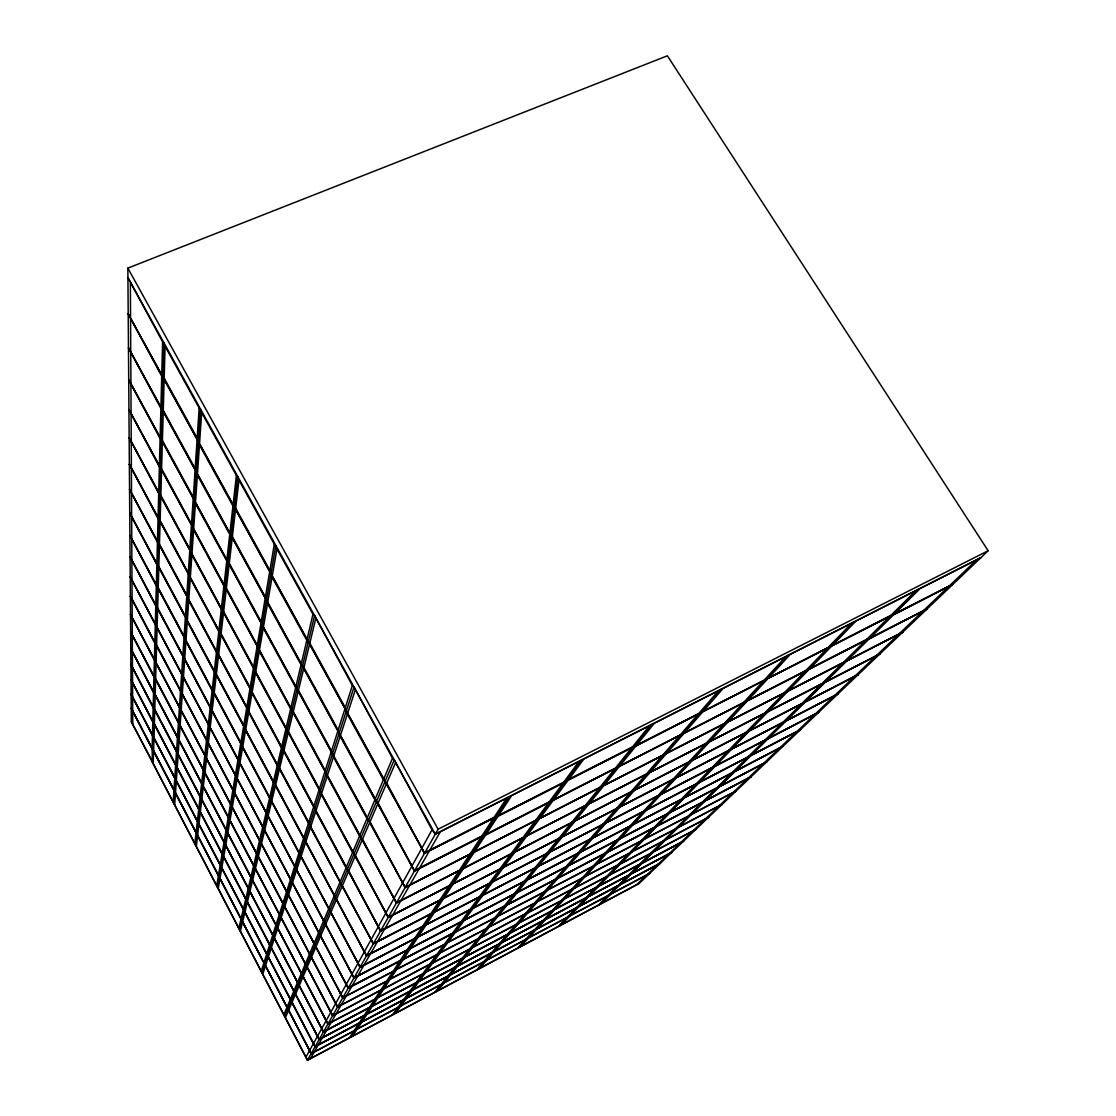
<?xml version="1.0" encoding="UTF-8"?>
<svg xmlns="http://www.w3.org/2000/svg" width="1116" height="1116" viewBox="0 0 1116 1116"><rect width="100%" height="100%" fill="white"/><g stroke="black" fill="none" stroke-linecap="round" stroke-linejoin="round"><path stroke-width="1.5" d="M639.217 883.398L307.458 1060.2L131.325 721.647L127.852 268.133L667.382 55.8L988.148 550.746L639.217 883.398L307.458 1060.2L152.515 762.381L152.097 748.822L131.228 708.255L311.197 1053.588L353.939 1031.017L357.315 1028.868L361.849 1022.033L660.421 863.184L315.103 1046.682L131.116 694.292L315.103 1046.682L660.421 863.184M152.125 747.846L152.446 735.667M152.46 734.649L152.794 721.926L131.004 679.728L319.19 1039.456L671.706 852.415L319.19 1039.456L131.004 679.728M152.822 720.866L153.157 707.572L130.893 664.508L323.473 1031.909L683.494 841.185L323.473 1031.909L130.893 664.508M153.199 706.47L153.548 692.562L130.767 648.591L327.951 1023.986L374.599 999.518L378.324 997.132L383.765 988.915L433.092 962.424L439.871 953.287L390.405 978.885L386.471 981.424L380.835 990.018L383.765 988.915M153.576 691.418L153.952 676.854L130.642 631.935L332.652 1015.672L384.211 988.232L389.93 979.597L337.576 1006.953L130.502 614.484L337.576 1006.953L340.91 1005.432L336.265 1013.537L332.652 1015.672L130.642 631.935M153.994 675.654L154.385 660.393M154.413 659.124L154.831 643.123L130.363 596.167L342.779 997.774L392.86 971.673L396.905 969.065L403.225 959.523L751.166 776.68L348.234 988.106L130.223 576.944L348.234 988.106L751.166 776.68M154.859 641.784L155.291 624.974M155.333 623.579L155.794 605.89L130.056 556.731L353.995 977.923L766.748 761.823L353.995 977.923L130.056 556.731M155.822 604.412L156.31 585.788L129.902 535.457L360.077 967.167L783.153 746.185L360.077 967.167L129.902 535.457M156.352 584.24L156.854 564.598L129.721 513.011L366.522 955.784L800.437 729.711L366.522 955.784L129.721 513.011M156.896 562.966L157.426 542.223L129.54 489.338L373.33 943.745L818.656 712.329L373.33 943.745L129.54 489.338M157.482 540.493L158.04 518.549L129.358 464.284L380.57 930.953L837.907 693.971L380.57 930.953L129.358 464.284M158.095 516.708L158.695 493.467L129.149 437.765L388.242 917.366L858.288 674.552L388.242 917.366L129.149 437.765M158.737 491.528L159.379 466.851L128.94 409.628L396.431 902.9L879.882 653.962L396.431 902.9L128.94 409.628M159.435 464.786L160.104 438.56L128.703 379.733L405.164 887.457L902.802 632.116L405.164 887.457L128.703 379.733M160.16 436.356L160.885 408.414L128.466 347.899L414.51 870.94L927.187 608.862L869.043 639.008L847.923 659.877M160.941 406.071L161.722 376.245L128.201 313.931L424.526 853.238L953.162 584.1L893.344 615L870.815 637.264M161.778 373.734L162.601 341.817L127.922 277.619L435.282 834.21L980.922 557.637L435.282 834.21L432.031 829.816L394.255 759.926L392.511 758.252L354.023 687.065L352.363 685.531L314.559 615.586L312.968 614.177L162.601 341.817M152.515 762.381L163.885 342.738M153.255 763.316L153.589 751.682M657.212 865.067L647.252 874.581L649.61 873.493L311.197 1053.588L153.617 750.719L153.966 738.583M153.994 737.564L154.343 724.898M671.706 852.415L319.19 1039.456L154.385 723.852L154.761 710.613M683.494 841.185L323.473 1031.909L154.789 709.511L155.18 695.673M705.173 819.228L663.141 841.004L674.706 829.551L678.807 826.942L722.178 804.301L718.578 806.422L706.163 818.293L708.688 817.163L705.173 819.228L693.315 830.569L695.812 829.453L327.951 1023.986L155.208 694.515L155.626 680.021M708.688 817.163L332.652 1015.672L155.654 678.821L156.087 663.629M156.128 662.36L156.575 646.429M747.357 778.912L733.7 791.969L736.323 790.826L342.779 997.774L156.617 645.104L157.091 628.35M157.133 626.955L157.621 609.35M766.748 761.823L353.995 977.923L157.663 607.885L158.193 589.332M783.153 746.185L360.077 967.167L242.604 747.65L240.847 742.698L214.23 692.785L212.124 690.497L185.94 641.365L184.112 636.315L158.235 587.783L158.793 568.225M800.437 729.711L366.522 955.784L275.638 784.967L273.281 782.33L245.562 730.492L243.762 725.372L216.392 674.19L214.23 671.888L187.307 621.542L185.437 616.325L158.835 566.593L159.421 545.933M818.656 712.329L373.33 943.745L310.485 827.528L308.714 822.352L279.67 768.227L277.242 765.562L248.701 712.357L246.859 707.056L218.68 654.548L216.448 652.232L188.744 600.589L186.832 595.191L159.476 544.217L160.09 522.358M837.907 693.971L380.57 930.953L348.792 870.926L346.058 867.857L315.716 811.472L313.889 806.101L283.952 750.482L281.441 747.804L252.021 693.148L250.124 687.665L221.094 633.749L218.792 631.419L190.278 578.423L188.297 572.829L160.146 520.53L160.802 497.373M858.288 674.552L388.242 917.366L355.432 855.553L352.6 852.443L321.255 794.425L319.399 788.859L288.486 731.664L285.891 728.943L255.55 672.767L253.597 667.075L223.66 611.68L221.289 609.35L191.896 554.931L189.859 549.128L160.857 495.448L161.555 470.868M879.882 653.962L396.431 902.9L362.505 839.19L359.547 836.023L327.155 776.29L325.244 770.514L293.313 711.631L290.62 708.897L259.289 651.116L257.28 645.201L226.395 588.244L223.925 585.9L193.612 529.974L191.52 523.948L161.611 468.818L162.35 442.689M902.802 632.116L405.164 887.457L370.038 821.739L366.969 818.516L333.461 756.955L331.494 750.956L298.46 690.302L295.656 687.54L263.278 628.043L261.214 621.905L229.296 563.301L226.743 560.957L195.439 503.442L193.291 497.178L162.42 440.499L163.215 412.655M927.187 608.862L414.51 870.94L378.101 803.088L374.906 799.809L340.171 736.309L338.162 730.059L303.957 667.521L301.041 664.731L267.533 603.449L265.413 597.046L232.393 536.684L229.743 534.355L197.379 475.165L195.161 468.636L163.271 410.325L164.122 380.612M953.162 584.1L424.526 853.238L386.736 783.097L383.388 779.763L347.369 714.198L345.29 707.683L309.829 643.151L306.802 640.347L272.081 577.139L269.891 570.457L235.699 508.254L232.951 505.925L199.457 444.949L197.169 438.142L164.192 378.115L165.084 346.323M173.217 801.693L173.943 790.742M173.998 789.835L174.752 778.41M174.821 777.461L175.603 765.534M175.672 764.544L176.495 752.086M176.565 751.054L177.416 738.011M177.486 736.923L178.393 723.28M178.462 722.136L179.411 707.823M179.481 706.637L180.471 691.613M180.555 690.372L181.601 674.58M181.685 673.269L182.773 656.654M182.871 655.273L184.028 637.78M184.112 636.315L185.34 617.859M185.437 616.325L186.721 596.809M186.832 595.191L188.186 574.545M188.297 572.829L189.748 550.955M189.859 549.128L191.394 525.901M191.52 523.948L193.152 499.243M193.291 497.178L195.021 470.84M195.161 468.636L197.016 440.499M197.169 438.142L199.164 408.038M173.929 803.548L200.503 409.07M174.696 804.524L175.449 793.629M175.519 792.723L176.3 781.353M176.356 780.419L177.179 768.547M177.249 767.557L178.1 755.155M178.169 754.123L179.062 741.15M179.146 740.075L180.081 726.474M180.15 725.344L181.141 711.101M181.21 709.915L182.243 694.961M182.326 693.72L183.415 678.012M183.498 676.701L184.642 660.17M184.74 658.789L185.94 641.365M186.037 639.914L187.307 621.542M187.404 620.008L188.744 600.589M188.855 598.971L190.278 578.423M190.39 576.707L191.896 554.931M192.022 553.104L193.612 529.974M193.738 528.049L195.439 503.442M195.579 501.377L197.379 475.165M197.532 472.961L199.457 444.949M199.624 442.606L201.689 412.613M194.881 843.319L196.025 833.122M196.123 832.271L197.323 821.641M197.42 820.762L198.676 809.644M198.787 808.723L200.099 797.117M200.21 796.154L201.578 784.004M201.689 783L203.126 770.263M203.238 769.217L204.744 755.867M204.87 754.751L206.46 740.745M206.586 739.573L208.246 724.842M208.385 723.628L210.143 708.116M210.282 706.833L212.124 690.497M212.277 689.13L214.23 671.888M214.384 670.451L216.448 652.232M216.616 650.712L218.792 631.419M218.973 629.801L221.289 609.35M221.484 607.634L223.925 585.9M224.135 584.087L226.743 560.957M226.966 559.018L229.743 534.355M229.98 532.276L232.951 505.925M233.202 503.707L236.397 475.472M195.579 845.161L237.82 476.63M196.374 846.193L197.56 836.051M197.658 835.2L198.885 824.626M198.983 823.748L200.266 812.699M200.378 811.778L201.717 800.228M201.829 799.265L203.238 787.185M203.363 786.18L204.828 773.514M204.953 772.467L206.502 759.187M206.627 758.071L208.246 744.135M208.385 742.977L210.087 728.316M210.226 727.102L212.026 711.673M212.179 710.39L214.063 694.138M214.23 692.785L216.225 675.626M216.392 674.19L218.499 656.055M218.68 654.548L220.912 635.339M221.094 633.749L223.465 613.381M223.66 611.68L226.185 590.057M226.395 588.244L229.073 565.226M229.296 563.301L232.156 538.749M232.393 536.684L235.448 510.444M235.699 508.254L238.977 480.145M216.783 885.393L218.359 875.976M218.499 875.195L220.159 865.36M220.298 864.551L222.028 854.284M222.168 853.433L223.981 842.692M224.135 841.799L226.032 830.555M226.185 829.62L228.166 817.847M228.334 816.87L230.412 804.51M230.594 803.492L232.784 790.519M232.965 789.43L235.267 775.801M235.448 774.657L237.875 760.303M238.071 759.103L240.638 743.953M240.847 742.698L243.539 726.711M243.762 725.372L246.622 708.465M246.859 707.056L249.872 689.158M250.124 687.665L253.332 668.665M253.597 667.075L257.001 646.889M257.28 645.201L260.907 623.705M261.214 621.905L265.078 598.971M265.413 597.046L269.542 572.522M269.891 570.457L274.327 544.176M217.467 887.22L275.819 545.459M218.29 888.308L219.908 878.934M220.047 878.153L221.735 868.388M221.875 867.578L223.632 857.353M223.786 856.516L225.627 845.83M225.781 844.952L227.72 833.778M227.873 832.843L229.896 821.139M230.063 820.162L232.184 807.872M232.365 806.854L234.597 793.95M234.779 792.876L237.122 779.317M237.317 778.187L239.787 763.902M239.996 762.716L242.604 747.65M242.814 746.395L245.562 730.492M245.799 729.167L248.701 712.357M248.938 710.962L252.021 693.148M252.286 691.669L255.55 672.767M255.815 671.19L259.289 651.116M259.582 649.428L263.278 628.043M263.585 626.257L267.533 603.449M267.854 601.538L272.081 577.139M272.43 575.089L276.949 548.933M238.908 927.94L240.944 919.319M241.126 918.607L243.246 909.596M243.428 908.842L245.646 899.44M245.827 898.659L248.157 888.81M248.338 887.987L250.779 877.678M250.974 876.827L253.527 866.03M253.737 865.123L256.415 853.796M256.638 852.847L259.456 840.948M259.679 839.957L262.637 827.43M262.888 826.384L265.999 813.201M266.264 812.099L269.542 798.191M269.821 797.033L273.281 782.33M273.573 781.102L277.242 765.562M277.549 764.265L281.441 747.804M281.762 746.423L285.891 728.943M286.226 727.479L290.62 708.897M290.983 707.335L295.656 687.54M296.047 685.88L301.041 664.731M301.459 662.96L306.802 640.347M307.249 638.436L312.968 614.177M239.591 929.754L314.559 615.586M240.442 930.883L242.507 922.304M242.674 921.593L244.836 912.637M245.018 911.898L247.278 902.551M247.459 901.77L249.817 891.991M250.012 891.182L252.481 880.942M252.69 880.092L255.285 869.35M255.494 868.457L258.214 857.2M258.438 856.265L261.297 844.421M261.535 843.445L264.534 831.002M264.785 829.955L267.938 816.856M268.203 815.754L271.537 801.93M271.816 800.786L275.345 786.18M275.638 784.967L279.363 769.51M279.67 768.227L283.617 751.849M283.952 750.482L288.137 733.114M288.486 731.664L292.95 713.18M293.313 711.631L298.07 691.948M298.46 690.302L303.524 669.293M303.957 667.521L309.383 645.034M309.829 643.151L315.647 619.031M261.297 970.962L263.794 963.136M264.004 962.494L266.598 954.333M266.822 953.65L269.542 945.113M269.765 944.415L272.611 935.487M272.848 934.748L275.833 925.387M276.084 924.62L279.209 914.813M279.474 914.004L282.753 903.709M283.032 902.858L286.477 892.047M286.756 891.14L290.397 879.771M290.69 878.822L294.512 866.839M294.833 865.835L298.865 853.196M299.2 852.136L303.468 838.786M303.817 837.67L308.337 823.524M308.714 822.352L313.498 807.356M313.889 806.101L318.967 790.184M319.399 788.859L324.798 771.923M325.244 770.514L331.006 752.463M331.494 750.956L337.646 731.664M338.162 730.059L344.746 709.413M345.29 707.683L352.363 685.531M261.967 972.761L354.023 687.065M262.846 973.933L265.371 966.163M265.58 965.521L268.217 957.416M268.426 956.747L271.188 948.265M271.425 947.568L274.299 938.709M274.55 937.97L277.563 928.679M277.814 927.912L280.981 918.189M281.246 917.38L284.566 907.155M284.845 906.304L288.346 895.576M288.625 894.683L292.308 883.384M292.615 882.449L296.493 870.55M296.814 869.559L300.901 856.99M301.236 855.944L305.561 842.678M305.91 841.576L310.485 827.528M310.862 826.356L315.716 811.472M316.121 810.23L321.255 794.425M321.687 793.099L327.155 776.29M327.616 774.881L333.461 756.955M333.949 755.448L340.171 736.309M340.701 734.691L347.369 714.198M347.927 712.468L355.097 690.469M283.924 1014.458L286.896 1007.469M287.133 1006.883L290.23 999.587M290.481 998.973L293.717 991.343M293.996 990.715L297.372 982.722M297.651 982.066L301.208 973.696M301.501 972.999L305.212 964.224M305.519 963.499L309.425 954.278M309.76 953.51L313.861 943.829M314.196 943.02L318.52 932.837M318.883 931.986L323.431 921.23M323.821 920.337L328.62 908.996M329.025 908.061L334.103 896.064M334.521 895.074L339.906 882.379M340.352 881.319L346.058 867.857M346.532 866.741L352.6 852.443M353.102 851.243L359.547 836.023M360.091 834.754L366.969 818.516M367.541 817.163L374.906 799.809M375.52 798.358L383.388 779.763M384.057 778.201L392.511 758.252M284.594 1016.23L394.255 759.926M285.487 1017.457L288.486 1010.524M288.737 1009.952L291.862 1002.712M292.113 1002.112L295.391 994.537M295.656 993.91L299.088 985.986M299.367 985.33L302.952 977.03M303.245 976.333L307.012 967.628M307.319 966.916L311.266 957.779M311.601 957.012L315.758 947.4M316.093 946.605L320.459 936.491M320.822 935.654L325.44 924.997M325.816 924.104L330.671 912.86M331.075 911.925L336.223 900.026M336.641 899.036L342.082 886.453M342.542 885.393L348.304 872.042M348.792 870.926L354.916 856.739M355.432 855.553L361.961 840.46M362.505 839.19L369.466 823.092M370.038 821.739L377.473 804.524M378.101 803.088L386.066 784.646M386.736 783.097L395.301 763.288M306.021 1056.922L309.453 1050.756M309.732 1050.24L313.303 1043.795M313.61 1043.251L317.349 1036.513M317.655 1035.955L321.575 1028.896M321.896 1028.31L325.998 1020.917M326.346 1020.303L330.643 1012.533M331.006 1011.891L335.525 1003.744M335.902 1003.075L340.659 994.495M341.05 993.784L346.058 984.772M346.476 984.019L351.749 974.505M352.196 973.71L357.762 963.666M358.236 962.829L364.123 952.213M364.611 951.32L370.861 940.077M371.377 939.142L378.003 927.201M378.547 926.21L385.592 913.516M386.178 912.456L393.669 898.952M394.297 897.822L402.304 883.412M402.974 882.198L411.525 866.783M412.236 865.486L421.402 848.969M422.183 847.574L432.031 829.816M307.458 1060.2L438.1 829.23L988.148 550.746M310.611 1058.359L314.126 1052.207M318.088 1045.287L314.419 1051.704L311.197 1053.588L131.228 708.255M131.116 694.292L315.103 1046.682L318.395 1044.757L322.231 1038.047M322.552 1037.489L326.57 1030.459M326.904 1029.873L331.117 1022.521M335.888 1014.179L331.48 1021.907L327.951 1023.986L130.767 648.591M341.287 1004.763L346.169 996.225M351.721 986.544L346.574 995.528L342.779 997.774L130.363 596.167M130.223 576.944L348.234 988.106L352.14 985.791L357.566 976.333M358.013 975.537L363.732 965.549M364.221 964.712L370.261 954.138M370.777 953.259L377.18 942.071M377.71 941.137L384.518 929.265M385.076 928.261L392.302 915.65M392.916 914.59L400.602 901.142M401.258 900.026L409.46 885.672M410.158 884.472L418.932 869.141M128.466 347.899L414.51 870.94L419.672 867.843L429.088 851.41M128.201 313.931L424.526 853.238L429.869 850.029L439.997 832.355M349.657 1037.545L353.939 1031.017M358.766 1023.665L354.288 1030.486L397.715 1007.72L401.132 1005.558L406.517 998.29M318.395 1044.757L359.129 1023.107L363.802 1015.992M364.193 1015.393L369.075 1007.943M369.48 1007.33L374.599 999.518M380.389 990.687L375.018 998.876L422.336 974.268L426.103 971.869L432.562 963.15L481.191 937.035L489.017 927.396L440.443 952.52L436.482 955.073L429.772 964.182L432.562 963.15M386.945 980.713L392.86 971.673M399.584 961.42L393.362 970.92L444.084 944.736L448.158 942.113L455.649 932M352.14 985.791L400.114 960.625L406.684 950.609M407.228 949.772L414.162 939.212M414.734 938.333L422.071 927.159M422.685 926.224L430.441 914.395M431.083 913.404L439.313 900.863M439.997 899.817L448.744 886.481M449.469 885.379L458.774 871.191M459.555 870.006L469.473 854.884M470.296 853.614L480.898 837.446M419.672 867.843L481.791 836.093L493.146 818.781M429.869 850.029L494.109 817.331L506.301 798.735M350.968 1037.015L509.315 796.685M352.628 1035.969L356.967 1029.412M362.226 1021.461L366.955 1014.318M367.345 1013.719L372.298 1006.241M372.702 1005.614L377.892 997.774M390.405 978.885L396.403 969.818M403.741 958.728L410.395 948.67M410.953 947.833L417.984 937.217M418.57 936.324L425.991 925.108M426.605 924.174L434.473 912.302M435.128 911.298L443.457 898.715M444.154 897.655L453.012 884.277M453.752 883.161L463.168 868.932M463.963 867.732L474.007 852.554M474.858 851.285L485.586 835.061L866.7 639.37L889.117 617.148M486.492 833.694L497.987 816.312L562.98 783.223L568.853 779.275L632.507 746.883L635.827 746.13L891 615.293L914.967 591.564M498.95 814.861L511.309 796.196M392.623 1014.653L397.715 1007.72M403.462 999.908L398.147 1007.148L440.876 984.744L444.308 982.582L450.529 974.896M403.908 999.308L409.474 991.747M409.935 991.12L415.766 983.21M416.24 982.554L422.336 974.268M429.241 964.908L422.852 973.584L469.348 949.423L473.128 946.996L480.577 937.803L528.538 912.051L537.354 901.909L489.659 926.587L485.669 929.154L477.927 938.765L480.577 937.803M437.04 954.32L444.084 944.736M452.078 933.869L444.67 943.941L494.444 918.259L498.545 915.608L507.18 904.964M452.691 933.032L460.503 922.43M461.159 921.551L469.404 910.349M470.087 909.414L478.792 897.599M479.517 896.608L488.724 884.095M489.492 883.063L499.257 869.796M500.066 868.694L510.43 854.619M511.295 853.447L522.316 838.465M523.237 837.223L534.982 821.264M535.959 819.925L548.5 802.892M549.56 801.455L562.98 783.223M564.11 781.688L578.506 762.13M393.878 1014.151L581.562 760.066M395.538 1013.091L400.7 1006.13M406.949 997.69L412.585 990.101M413.046 989.473L418.932 981.536M419.421 980.866L425.587 972.552M440.443 952.52L447.558 942.908M456.277 931.163L464.158 920.519M464.828 919.626L473.142 908.396M473.84 907.461L482.642 895.59M483.368 894.6L492.672 882.045M493.453 880.998L503.316 867.69M504.139 866.588L514.615 852.457M515.48 851.271L526.626 836.247M527.547 834.991L539.419 818.991M540.409 817.637L553.09 800.549M554.15 799.112L567.709 780.823M568.853 779.275L583.403 759.647M434.975 992.082L440.876 984.744M447.53 976.5L441.364 984.145L483.437 962.104L486.883 959.913L493.914 951.85M448.046 975.858L454.477 967.865M455.007 967.209L461.745 958.853M462.303 958.156L469.348 949.423M477.313 939.533L469.934 948.684L515.62 924.941L519.442 922.513L527.84 912.846L575.145 887.443L584.937 876.841L538.093 901.072L534.062 903.653L525.315 913.753L527.84 912.846M486.311 928.359L494.444 918.259M503.679 906.806L495.127 917.422L543.98 892.214L548.109 889.55L557.847 878.376M504.39 905.913L513.388 894.739M514.141 893.804L523.641 882.017M524.422 881.04L534.452 868.583M535.289 867.55L545.891 854.382M546.784 853.294L558.014 839.344M558.949 838.186L570.862 823.385M571.866 822.157L584.533 806.436M585.593 805.11L599.083 788.37M600.213 786.961L614.609 769.091M615.809 767.599L631.21 748.487M632.507 746.883L649.01 726.39M436.189 991.608L652.093 724.312M437.863 990.548L443.819 983.182M451.045 974.268L457.532 966.247M458.076 965.577L464.87 957.193M465.428 956.496L472.542 947.721M489.659 926.587L497.862 916.459M507.892 904.072L516.987 892.856M517.74 891.921L527.324 880.092M528.119 879.115L538.233 866.616M539.084 865.584L549.783 852.373M550.662 851.271L562.004 837.279M562.938 836.107L574.963 821.278M575.968 820.037L588.746 804.259M589.82 802.934L603.421 786.138M604.565 784.729L619.087 766.804M620.301 765.297L635.827 746.13M637.138 744.525L653.781 723.977M476.755 969.818L483.437 962.104M490.956 953.413L483.981 961.462L525.399 939.77L528.872 937.58L536.684 929.112M491.542 952.743L498.81 944.345M499.424 943.648L507.027 934.859M507.668 934.134L515.62 924.941M524.632 914.548L516.29 924.174L561.209 900.835L565.045 898.394L574.377 888.28L621.04 863.226L631.754 852.178L585.747 875.962L581.701 878.557L571.978 889.117L574.377 888.28M534.801 902.816L543.98 892.214M554.401 880.175L544.748 891.321L592.708 866.588L596.865 863.923L607.648 852.233M555.196 879.255L565.366 867.523M566.203 866.546L576.916 854.186M577.809 853.154L589.109 840.111M590.043 839.023L601.998 825.24M602.989 824.082L615.627 809.491M616.688 808.263L630.094 792.792M631.224 791.495L645.466 775.048M646.652 773.681L661.816 756.174M663.085 754.709L679.253 736.044M680.607 734.481L697.891 714.533M699.341 712.859L717.839 691.488M477.913 969.358L720.95 689.409M479.601 968.297L486.325 960.555M494.5 951.181L501.837 942.741M502.437 942.043L510.11 933.227M510.751 932.502L518.773 923.281M538.093 901.072L547.342 890.442M558.656 877.441L568.895 865.681M569.746 864.705L580.529 852.303M581.436 851.271L592.819 838.172M593.768 837.084L605.807 823.259M606.797 822.101L619.547 807.454M620.608 806.24L634.111 790.714M635.241 789.417L649.596 772.928M650.795 771.547L666.071 753.984M667.354 752.519L683.634 733.798M685.001 732.236L702.396 712.231M703.861 710.557L722.498 689.13M517.964 947.861L525.399 939.77M533.769 930.66L526.013 939.1L566.775 917.743L570.276 915.552L578.841 906.708M534.411 929.963L542.515 921.16M543.185 920.435L551.653 911.228M552.35 910.461L561.209 900.835M571.211 889.954L561.934 900.04L606.086 877.092L609.95 874.651L620.189 864.105L666.21 839.385L677.844 827.891L632.646 851.257L628.573 853.852L617.915 864.872L620.189 864.105M582.496 877.678L592.708 866.588M604.272 854.005L593.545 865.667L640.64 841.38L644.825 838.702L656.64 826.524M605.151 853.043L616.437 840.78M617.371 839.762L629.243 826.844M630.233 825.77L642.76 812.155M643.806 811.011L657.045 796.629M658.147 795.429L672.153 780.196M673.311 778.926L688.154 762.786M689.395 761.447L705.159 744.316M706.47 742.879L723.238 724.661M724.633 723.126L742.489 703.708M743.995 702.09L763.065 681.346M764.669 679.602L785.078 657.408M519.066 947.428L788.217 655.315M520.767 946.368L528.245 938.249M537.326 928.414L545.487 919.584M546.156 918.845L554.68 909.624M555.391 908.856L564.305 899.203M585.747 875.962L596.014 864.844M608.555 851.257L619.896 838.967M620.845 837.949L632.8 824.989M633.79 823.915L646.401 810.258M647.461 809.114L660.784 794.69M661.886 793.476L675.989 778.215M677.161 776.931L692.101 760.749M693.343 759.41L709.204 742.224M710.529 740.787L727.395 722.512M728.804 720.992L746.785 701.518M748.292 699.885L767.487 679.1M769.091 677.356L789.626 655.092M558.6 926.196L566.775 917.743M575.968 908.243L567.458 917.045L607.578 896.022L620.412 884.611M576.679 907.503L585.579 898.31M586.305 897.543L595.609 887.945M596.376 887.15L606.086 877.092M617.064 865.751L606.895 876.269L650.307 853.712L654.185 851.257L665.289 840.292M629.452 852.945L640.64 841.38M653.306 828.281L641.56 840.418L687.791 816.577L692.018 813.899L704.81 801.246M654.283 827.263L666.629 814.499M667.661 813.438L680.662 799.991M681.736 798.875L695.449 784.701M696.593 783.516L711.073 768.547M712.273 767.306L727.59 751.473M728.86 750.147L745.083 733.379M746.437 731.984L763.637 714.184M765.074 712.706L783.362 693.789M784.897 692.213L804.371 672.069M806.003 670.381L826.789 648.898M828.532 647.085L850.769 624.109M559.66 925.792L853.921 622.017M561.376 924.718L569.592 916.25M579.553 905.983L588.509 896.762M589.248 895.995L598.595 886.355M599.362 885.56L609.141 875.488M632.646 851.257L643.89 839.664M657.617 825.519L670.046 812.713M671.079 811.653L684.15 798.163M685.238 797.047L699.035 782.832M700.178 781.646L714.742 766.636M715.956 765.395L731.357 749.52M732.64 748.194L748.948 731.385M750.301 729.99L767.613 712.148M769.05 710.655L787.45 691.697M788.984 690.12L808.57 669.921M810.216 668.233L831.113 646.694M832.857 644.881L855.219 621.849M598.692 904.825L607.578 896.022M617.58 886.118L608.318 895.297L649.61 873.493M618.348 885.365L628.015 875.795M628.824 875L638.91 864.998M639.747 864.161L650.307 853.712M662.22 841.91L651.172 852.847L695.812 829.453M675.668 828.588L687.791 816.577M701.532 802.962L688.795 815.587L736.323 790.826M702.592 801.916L715.984 788.663M717.1 787.561L731.189 773.597M732.361 772.439L747.204 757.736M748.445 756.508L764.111 740.982M765.423 739.685L781.981 723.28M783.362 721.913L800.897 704.545M802.362 703.094L820.957 684.68M822.506 683.131L842.259 663.574M843.919 661.928L864.942 641.1M599.711 904.448L918.147 589.457M601.426 903.374L610.368 894.544M621.193 883.858L630.903 874.26M631.712 873.465L641.853 863.435M642.704 862.598L653.306 852.122M678.807 826.942L690.999 814.889M705.884 800.2L719.332 786.906M720.448 785.803L734.621 771.812M735.793 770.64L750.719 755.895M751.961 754.667L767.71 739.113M769.022 737.815L785.678 721.368M787.059 720.001L804.692 702.592M806.157 701.127L824.85 682.671M826.412 681.123L846.263 661.523M895.227 613.144L919.319 589.36M636.915 884.472L646.471 875.335M658.049 864.272L668.428 854.34M669.293 853.517L680.146 843.152M681.039 842.301L692.38 831.462M719.611 805.445L732.626 793.002M748.501 777.838L762.856 764.111M764.042 762.981L779.149 748.543M780.405 747.343L796.308 732.138M797.633 730.882L814.415 714.84M815.81 713.501L833.54 696.565M835.019 695.142L853.782 677.217M855.344 675.724L875.237 656.724M876.897 655.134L898.003 634.962M899.761 633.274L922.221 611.819M924.104 610.034L948.028 587.155M950.037 585.244L975.593 560.818M722.178 804.301L337.576 1006.953L130.502 614.484M359.129 1023.107L361.849 1022.033M400.114 960.625L403.225 959.523M481.791 836.093L485.586 835.061M494.109 817.331L497.987 816.312M866.7 639.37L869.043 639.008M891 615.293L893.344 615M161.722 376.245L164.192 378.115M160.885 408.414L163.271 410.325M160.104 438.56L162.42 440.499M159.379 466.851L161.611 468.818M158.695 493.467L160.857 495.448M158.04 518.549L160.146 520.53M157.426 542.223L159.476 544.217M156.854 564.598L158.835 566.593M156.31 585.788L158.235 587.783M155.794 605.89L157.663 607.885M154.831 643.123L156.617 645.104M153.952 676.854L155.654 678.821M153.548 692.562L155.208 694.515M153.157 707.572L154.789 709.511M152.794 721.926L154.385 723.852M152.097 748.822L153.617 750.719M131.325 721.647L151.804 760.512M127.852 268.133L438.1 829.23M130.377 283.436L130.558 316.916M130.572 319.539L130.739 350.856M130.753 353.312L130.921 382.649M130.921 384.95L131.074 412.515M131.088 414.678L131.228 440.611M131.242 442.647L131.367 467.088M131.381 469.013L131.507 492.086M131.521 493.914L131.632 515.731M131.646 517.461L131.758 538.135M131.772 539.767L131.869 559.381M131.883 560.93L131.981 579.553M131.995 581.018L132.093 598.734M132.093 600.143L132.19 617.009M132.19 618.348L132.288 634.418M132.288 635.702L132.372 651.047M132.386 652.26L132.455 666.922M132.469 668.093L132.539 682.113M132.553 683.229L132.623 696.649M132.623 697.709L132.692 710.585M132.706 711.603L132.776 723.935"/></g></svg>
